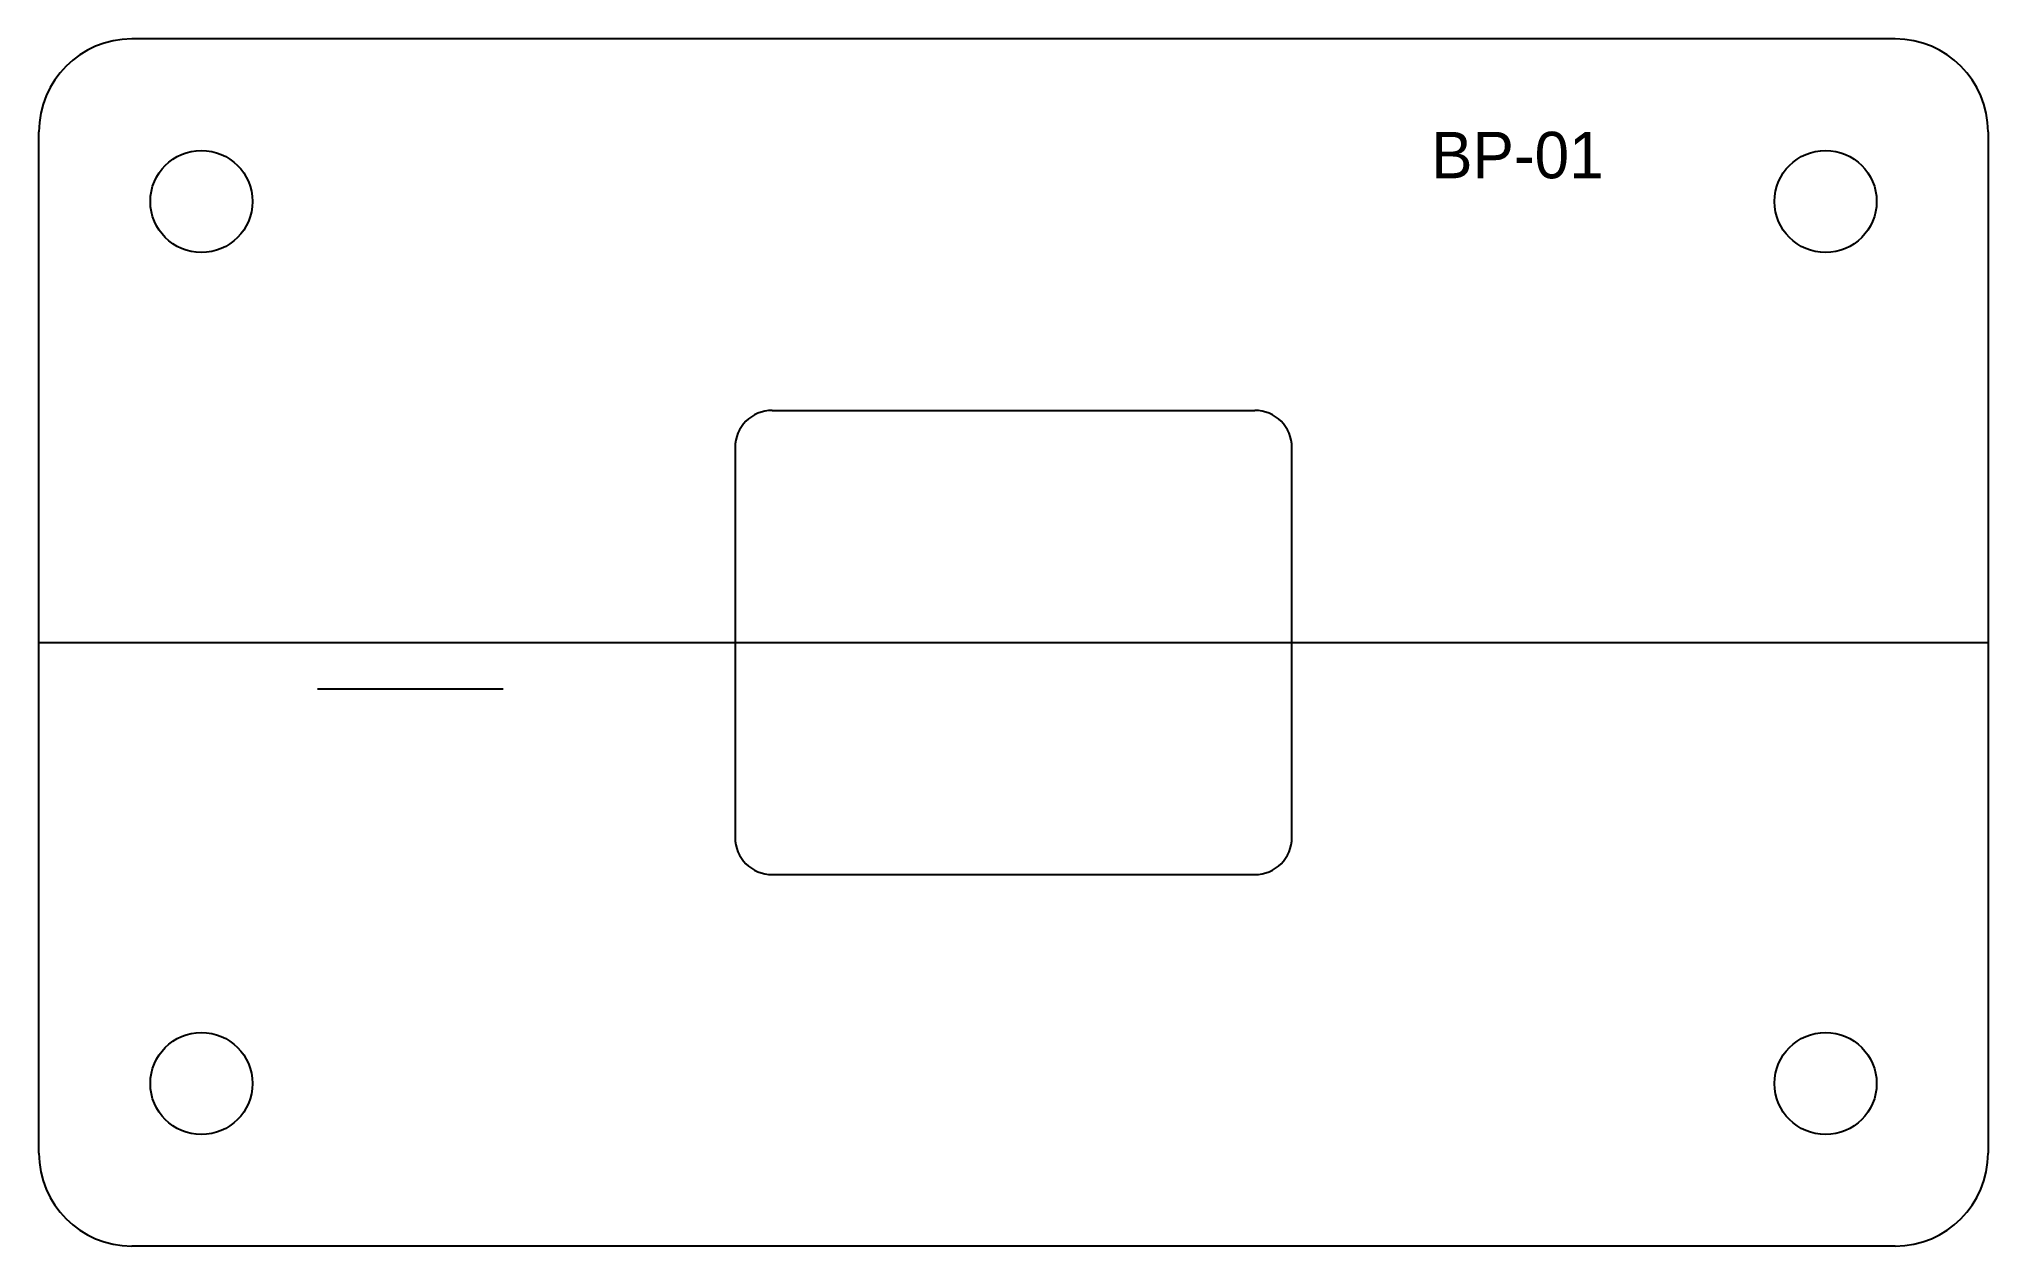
# Model space of a CAD drawing. Header units: millimetres. Extents: x 0 to 420, y 0 to 260.
import ezdxf

# ---------------------------------------------------------------- set-up
doc = ezdxf.new("R2010")
doc.units = ezdxf.units.MM

msp = doc.modelspace()

# ---------------------------------------------------------------- linework, layer by layer
for p, q in [((400, 260), (20, 260)), ((0, 20), (0, 240)), ((420, 240), (420, 20)), ((158, 180), (262, 180)), ((150, 172), (150, 88)), ((270, 88), (270, 172)), ((158, 80), (262, 80)), ((400, 0), (20, 0))]:
    msp.add_line(p, q)
for centre in [(35, 225), (385, 225), (35, 35), (385, 35)]:
    msp.add_circle(centre, 11)
for centre, radius, start, end in [((20, 240), 20, 90, 180), ((400, 240), 20, 0, 90), ((158, 172), 8, 90, 180), ((262, 172), 8, 0, 90), ((158, 88), 8, 180, 270), ((262, 88), 8, 270, 360), ((20, 20), 20, 180, 270), ((400, 20), 20, 270, 360)]:
    msp.add_arc(centre, radius, start, end)
at = {"layer": 'BEND_LINES'}
msp.add_line((0, 130), (420, 130), dxfattribs=at)
at = {"layer": 'ETCH'}
msp.add_line((60, 120), (100, 120), dxfattribs=at)

# ---------------------------------------------------------------- texts
at = {"layer": 'TEXT'}
msp.add_text('BP-01', height=10, dxfattribs=at).set_placement((300, 230))

doc.saveas('drawing.dxf')
